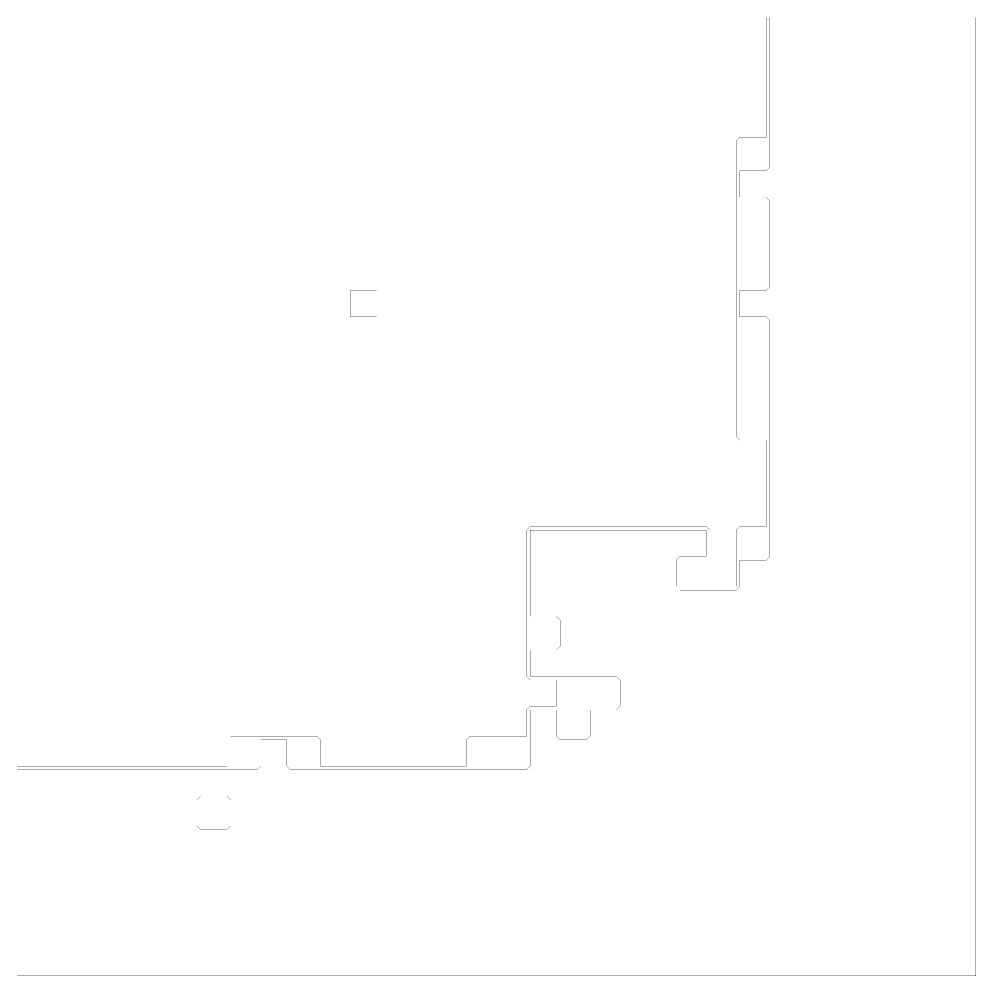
# Model space of a CAD drawing. Header units: metres. Extents: x 0 to 4990, y -4990 to 0.
# Drawn here: x 2495 to 4990, y -4990 to -2495 of the extents above; entities that cross this region are included whole.
import ezdxf

# ---------------------------------------------------------------- set-up
doc = ezdxf.new("R2010")
doc.units = ezdxf.units.M
doc.layers.add('conductor', color=1, linetype='Continuous')
doc.layers.add('substrate', color=5, linetype='Continuous')

msp = doc.modelspace()

# ---------------------------------------------------------------- linework, layer by layer
at = {"layer": 'conductor', "const_width": 0.5}
msp.add_lwpolyline([(2490.234375, -4443.359375), (2500, -4443.359375), (2509.765625, -4443.359375), (2519.53125, -4443.359375), (2529.296875, -4443.359375), (2539.0625, -4443.359375), (2548.828125, -4443.359375), (2558.59375, -4443.359375), (2568.359375, -4443.359375), (2578.125, -4443.359375), (2587.890625, -4443.359375), (2597.65625, -4443.359375), (2607.421875, -4443.359375), (2617.1875, -4443.359375), (2626.953125, -4443.359375), (2636.71875, -4443.359375), (2646.484375, -4443.359375), (2656.25, -4443.359375), (2666.015625, -4443.359375), (2675.78125, -4443.359375), (2685.546875, -4443.359375), (2695.3125, -4443.359375), (2705.078125, -4443.359375), (2714.84375, -4443.359375), (2724.609375, -4443.359375), (2734.375, -4443.359375), (2744.140625, -4443.359375), (2753.90625, -4443.359375), (2763.671875, -4443.359375), (2773.4375, -4443.359375), (2783.203125, -4443.359375), (2792.96875, -4443.359375), (2802.734375, -4443.359375), (2812.5, -4443.359375), (2822.265625, -4443.359375), (2832.03125, -4443.359375), (2841.796875, -4443.359375), (2851.5625, -4443.359375), (2861.328125, -4443.359375), (2871.09375, -4443.359375), (2880.859375, -4443.359375), (2890.625, -4443.359375), (2900.390625, -4443.359375), (2910.15625, -4443.359375), (2919.921875, -4443.359375), (2929.6875, -4443.359375), (2939.453125, -4443.359375), (2949.21875, -4443.359375), (2958.984375, -4443.359375), (2968.75, -4443.359375), (2978.515625, -4443.359375), (2988.28125, -4443.359375), (2998.046875, -4443.359375), (3007.8125, -4443.359375), (3017.578125, -4443.359375), (3027.34375, -4443.359375), (3037.109375, -4443.359375), (3037.109375, -4433.59375), (3037.109375, -4423.828125), (3037.109375, -4414.0625), (3037.109375, -4404.296875), (3037.109375, -4394.53125), (3037.109375, -4384.765625), (3037.109375, -4375), (3046.875, -4365.234375), (3056.640625, -4365.234375), (3066.40625, -4365.234375), (3076.171875, -4365.234375), (3085.9375, -4365.234375), (3095.703125, -4365.234375), (3105.46875, -4365.234375), (3115.234375, -4365.234375), (3125, -4365.234375), (3134.765625, -4365.234375), (3144.53125, -4365.234375), (3154.296875, -4365.234375), (3164.0625, -4365.234375), (3173.828125, -4365.234375), (3183.59375, -4365.234375), (3193.359375, -4365.234375), (3203.125, -4365.234375), (3212.890625, -4365.234375), (3222.65625, -4365.234375), (3232.421875, -4365.234375), (3242.1875, -4365.234375), (3251.953125, -4365.234375), (3261.71875, -4365.234375), (3271.484375, -4365.234375), (3281.25, -4375), (3281.25, -4384.765625), (3281.25, -4394.53125), (3281.25, -4404.296875), (3281.25, -4414.0625), (3281.25, -4423.828125), (3281.25, -4433.59375), (3281.25, -4443.359375), (3291.015625, -4443.359375), (3300.78125, -4443.359375), (3310.546875, -4443.359375), (3320.3125, -4443.359375), (3330.078125, -4443.359375), (3339.84375, -4443.359375), (3349.609375, -4443.359375), (3359.375, -4443.359375), (3369.140625, -4443.359375), (3378.90625, -4443.359375), (3388.671875, -4443.359375), (3398.4375, -4443.359375), (3408.203125, -4443.359375), (3417.96875, -4443.359375), (3427.734375, -4443.359375), (3437.5, -4443.359375), (3447.265625, -4443.359375), (3457.03125, -4443.359375), (3466.796875, -4443.359375), (3476.5625, -4443.359375), (3486.328125, -4443.359375), (3496.09375, -4443.359375), (3505.859375, -4443.359375), (3515.625, -4443.359375), (3525.390625, -4443.359375), (3535.15625, -4443.359375), (3544.921875, -4443.359375), (3554.6875, -4443.359375), (3564.453125, -4443.359375), (3574.21875, -4443.359375), (3583.984375, -4443.359375), (3593.75, -4443.359375), (3603.515625, -4443.359375), (3613.28125, -4443.359375), (3623.046875, -4443.359375), (3632.8125, -4443.359375), (3642.578125, -4443.359375), (3652.34375, -4443.359375), (3662.109375, -4443.359375), (3662.109375, -4433.59375), (3662.109375, -4423.828125), (3662.109375, -4414.0625), (3662.109375, -4404.296875), (3662.109375, -4394.53125), (3662.109375, -4384.765625), (3662.109375, -4375), (3671.875, -4365.234375), (3681.640625, -4365.234375), (3691.40625, -4365.234375), (3701.171875, -4365.234375), (3710.9375, -4365.234375), (3720.703125, -4365.234375), (3730.46875, -4365.234375), (3740.234375, -4365.234375), (3750, -4365.234375), (3759.765625, -4365.234375), (3769.53125, -4365.234375), (3779.296875, -4365.234375), (3789.0625, -4365.234375), (3798.828125, -4365.234375), (3808.59375, -4365.234375), (3818.359375, -4365.234375), (3818.359375, -4355.46875), (3818.359375, -4345.703125), (3818.359375, -4335.9375), (3818.359375, -4326.171875), (3818.359375, -4316.40625), (3818.359375, -4306.640625), (3818.359375, -4296.875), (3828.125, -4287.109375), (3837.890625, -4287.109375), (3847.65625, -4287.109375), (3857.421875, -4287.109375), (3867.1875, -4287.109375), (3876.953125, -4287.109375), (3886.71875, -4287.109375), (3896.484375, -4287.109375), (3896.484375, -4277.34375), (3896.484375, -4267.578125), (3896.484375, -4257.8125), (3896.484375, -4248.046875), (3896.484375, -4238.28125), (3896.484375, -4228.515625), (3896.484375, -4218.75), (3886.71875, -4218.75), (3876.953125, -4218.75), (3867.1875, -4218.75), (3857.421875, -4218.75), (3847.65625, -4218.75), (3837.890625, -4218.75), (3828.125, -4218.75), (3818.359375, -4208.984375), (3818.359375, -4199.21875), (3818.359375, -4189.453125), (3818.359375, -4179.6875), (3818.359375, -4169.921875), (3818.359375, -4160.15625), (3818.359375, -4150.390625), (3818.359375, -4140.625), (3818.359375, -4130.859375), (3818.359375, -4121.09375), (3818.359375, -4111.328125), (3818.359375, -4101.5625), (3818.359375, -4091.796875), (3818.359375, -4082.03125), (3818.359375, -4072.265625), (3818.359375, -4062.5), (3818.359375, -4052.734375), (3818.359375, -4042.96875), (3818.359375, -4033.203125), (3818.359375, -4023.4375), (3818.359375, -4013.671875), (3818.359375, -4003.90625), (3818.359375, -3994.140625), (3818.359375, -3984.375), (3818.359375, -3974.609375), (3818.359375, -3964.84375), (3818.359375, -3955.078125), (3818.359375, -3945.3125), (3818.359375, -3935.546875), (3818.359375, -3925.78125), (3818.359375, -3916.015625), (3818.359375, -3906.25), (3818.359375, -3896.484375), (3818.359375, -3886.71875), (3818.359375, -3876.953125), (3818.359375, -3867.1875), (3818.359375, -3857.421875), (3818.359375, -3847.65625), (3818.359375, -3837.890625), (3818.359375, -3828.125), (3828.125, -3818.359375), (3837.890625, -3818.359375), (3847.65625, -3818.359375), (3857.421875, -3818.359375), (3867.1875, -3818.359375), (3876.953125, -3818.359375), (3886.71875, -3818.359375), (3896.484375, -3818.359375), (3906.25, -3818.359375), (3916.015625, -3818.359375), (3925.78125, -3818.359375), (3935.546875, -3818.359375), (3945.3125, -3818.359375), (3955.078125, -3818.359375), (3964.84375, -3818.359375), (3974.609375, -3818.359375), (3984.375, -3818.359375), (3994.140625, -3818.359375), (4003.90625, -3818.359375), (4013.671875, -3818.359375), (4023.4375, -3818.359375), (4033.203125, -3818.359375), (4042.96875, -3818.359375), (4052.734375, -3818.359375), (4062.5, -3818.359375), (4072.265625, -3818.359375), (4082.03125, -3818.359375), (4091.796875, -3818.359375), (4101.5625, -3818.359375), (4111.328125, -3818.359375), (4121.09375, -3818.359375), (4130.859375, -3818.359375), (4140.625, -3818.359375), (4150.390625, -3818.359375), (4160.15625, -3818.359375), (4169.921875, -3818.359375), (4179.6875, -3818.359375), (4189.453125, -3818.359375), (4199.21875, -3818.359375), (4208.984375, -3818.359375), (4218.75, -3818.359375), (4228.515625, -3818.359375), (4238.28125, -3818.359375), (4248.046875, -3818.359375), (4257.8125, -3818.359375), (4267.578125, -3818.359375), (4277.34375, -3818.359375), (4287.109375, -3818.359375), (4296.875, -3828.125), (4296.875, -3837.890625), (4296.875, -3847.65625), (4296.875, -3857.421875), (4296.875, -3867.1875), (4296.875, -3876.953125), (4296.875, -3886.71875), (4296.875, -3896.484375), (4296.875, -3906.25), (4296.875, -3916.015625), (4296.875, -3925.78125), (4296.875, -3935.546875), (4296.875, -3945.3125), (4296.875, -3955.078125), (4296.875, -3964.84375), (4296.875, -3974.609375), (4306.640625, -3974.609375), (4316.40625, -3974.609375), (4326.171875, -3974.609375), (4335.9375, -3974.609375), (4345.703125, -3974.609375), (4355.46875, -3974.609375), (4365.234375, -3974.609375), (4365.234375, -3964.84375), (4365.234375, -3955.078125), (4365.234375, -3945.3125), (4365.234375, -3935.546875), (4365.234375, -3925.78125), (4365.234375, -3916.015625), (4365.234375, -3906.25), (4365.234375, -3896.484375), (4365.234375, -3886.71875), (4365.234375, -3876.953125), (4365.234375, -3867.1875), (4365.234375, -3857.421875), (4365.234375, -3847.65625), (4365.234375, -3837.890625), (4365.234375, -3828.125), (4375, -3818.359375), (4384.765625, -3818.359375), (4394.53125, -3818.359375), (4404.296875, -3818.359375), (4414.0625, -3818.359375), (4423.828125, -3818.359375), (4433.59375, -3818.359375), (4443.359375, -3818.359375), (4443.359375, -3808.59375), (4443.359375, -3798.828125), (4443.359375, -3789.0625), (4443.359375, -3779.296875), (4443.359375, -3769.53125), (4443.359375, -3759.765625), (4443.359375, -3750), (4443.359375, -3740.234375), (4443.359375, -3730.46875), (4443.359375, -3720.703125), (4443.359375, -3710.9375), (4443.359375, -3701.171875), (4443.359375, -3691.40625), (4443.359375, -3681.640625), (4443.359375, -3671.875), (4443.359375, -3662.109375), (4443.359375, -3652.34375), (4443.359375, -3642.578125), (4443.359375, -3632.8125), (4443.359375, -3623.046875), (4443.359375, -3613.28125), (4443.359375, -3603.515625), (4443.359375, -3593.75), (4433.59375, -3593.75), (4423.828125, -3593.75), (4414.0625, -3593.75), (4404.296875, -3593.75), (4394.53125, -3593.75), (4384.765625, -3593.75), (4375, -3593.75), (4365.234375, -3583.984375), (4365.234375, -3574.21875), (4365.234375, -3564.453125), (4365.234375, -3554.6875), (4365.234375, -3544.921875), (4365.234375, -3535.15625), (4365.234375, -3525.390625), (4365.234375, -3515.625), (4365.234375, -3505.859375), (4365.234375, -3496.09375), (4365.234375, -3486.328125), (4365.234375, -3476.5625), (4365.234375, -3466.796875), (4365.234375, -3457.03125), (4365.234375, -3447.265625), (4365.234375, -3437.5), (4365.234375, -3427.734375), (4365.234375, -3417.96875), (4365.234375, -3408.203125), (4365.234375, -3398.4375), (4365.234375, -3388.671875), (4365.234375, -3378.90625), (4365.234375, -3369.140625), (4365.234375, -3359.375), (4365.234375, -3349.609375), (4365.234375, -3339.84375), (4365.234375, -3330.078125), (4365.234375, -3320.3125), (4365.234375, -3310.546875), (4365.234375, -3300.78125), (4365.234375, -3291.015625), (4365.234375, -3281.25), (4365.234375, -3271.484375), (4365.234375, -3261.71875), (4365.234375, -3251.953125), (4365.234375, -3242.1875), (4365.234375, -3232.421875), (4365.234375, -3222.65625), (4365.234375, -3212.890625), (4365.234375, -3203.125), (4365.234375, -3193.359375), (4365.234375, -3183.59375), (4365.234375, -3173.828125), (4365.234375, -3164.0625), (4365.234375, -3154.296875), (4365.234375, -3144.53125), (4365.234375, -3134.765625), (4365.234375, -3125), (4365.234375, -3115.234375), (4365.234375, -3105.46875), (4365.234375, -3095.703125), (4365.234375, -3085.9375), (4365.234375, -3076.171875), (4365.234375, -3066.40625), (4365.234375, -3056.640625), (4365.234375, -3046.875), (4365.234375, -3037.109375), (4365.234375, -3027.34375), (4365.234375, -3017.578125), (4365.234375, -3007.8125), (4365.234375, -2998.046875), (4365.234375, -2988.28125), (4365.234375, -2978.515625), (4365.234375, -2968.75), (4365.234375, -2958.984375), (4365.234375, -2949.21875), (4365.234375, -2939.453125), (4365.234375, -2929.6875), (4365.234375, -2919.921875), (4365.234375, -2910.15625), (4365.234375, -2900.390625), (4365.234375, -2890.625), (4365.234375, -2880.859375), (4365.234375, -2871.09375), (4365.234375, -2861.328125), (4365.234375, -2851.5625), (4365.234375, -2841.796875), (4365.234375, -2832.03125), (4365.234375, -2822.265625), (4365.234375, -2812.5), (4375, -2802.734375), (4384.765625, -2802.734375), (4394.53125, -2802.734375), (4404.296875, -2802.734375), (4414.0625, -2802.734375), (4423.828125, -2802.734375), (4433.59375, -2802.734375), (4443.359375, -2802.734375), (4443.359375, -2792.96875), (4443.359375, -2783.203125), (4443.359375, -2773.4375), (4443.359375, -2763.671875), (4443.359375, -2753.90625), (4443.359375, -2744.140625), (4443.359375, -2734.375), (4443.359375, -2724.609375), (4443.359375, -2714.84375), (4443.359375, -2705.078125), (4443.359375, -2695.3125), (4443.359375, -2685.546875), (4443.359375, -2675.78125), (4443.359375, -2666.015625), (4443.359375, -2656.25), (4443.359375, -2646.484375), (4443.359375, -2636.71875), (4443.359375, -2626.953125), (4443.359375, -2617.1875), (4443.359375, -2607.421875), (4443.359375, -2597.65625), (4443.359375, -2587.890625), (4443.359375, -2578.125), (4443.359375, -2568.359375), (4443.359375, -2558.59375), (4443.359375, -2548.828125), (4443.359375, -2539.0625), (4443.359375, -2529.296875), (4443.359375, -2519.53125), (4443.359375, -2509.765625), (4443.359375, -2500), (4443.359375, -2490.234375)], dxfattribs=at)
at = {"layer": 'substrate', "const_width": 0.5}
for points in [[(2490.234375, -4990.234375), (2500, -4990.234375), (2509.765625, -4990.234375), (2519.53125, -4990.234375), (2529.296875, -4990.234375), (2539.0625, -4990.234375), (2548.828125, -4990.234375), (2558.59375, -4990.234375), (2568.359375, -4990.234375), (2578.125, -4990.234375), (2587.890625, -4990.234375), (2597.65625, -4990.234375), (2607.421875, -4990.234375), (2617.1875, -4990.234375), (2626.953125, -4990.234375), (2636.71875, -4990.234375), (2646.484375, -4990.234375), (2656.25, -4990.234375), (2666.015625, -4990.234375), (2675.78125, -4990.234375), (2685.546875, -4990.234375), (2695.3125, -4990.234375), (2705.078125, -4990.234375), (2714.84375, -4990.234375), (2724.609375, -4990.234375), (2734.375, -4990.234375), (2744.140625, -4990.234375), (2753.90625, -4990.234375), (2763.671875, -4990.234375), (2773.4375, -4990.234375), (2783.203125, -4990.234375), (2792.96875, -4990.234375), (2802.734375, -4990.234375), (2812.5, -4990.234375), (2822.265625, -4990.234375), (2832.03125, -4990.234375), (2841.796875, -4990.234375), (2851.5625, -4990.234375), (2861.328125, -4990.234375), (2871.09375, -4990.234375), (2880.859375, -4990.234375), (2890.625, -4990.234375), (2900.390625, -4990.234375), (2910.15625, -4990.234375), (2919.921875, -4990.234375), (2929.6875, -4990.234375), (2939.453125, -4990.234375), (2949.21875, -4990.234375), (2958.984375, -4990.234375), (2968.75, -4990.234375), (2978.515625, -4990.234375), (2988.28125, -4990.234375), (2998.046875, -4990.234375), (3007.8125, -4990.234375), (3017.578125, -4990.234375), (3027.34375, -4990.234375), (3037.109375, -4990.234375), (3046.875, -4990.234375), (3056.640625, -4990.234375), (3066.40625, -4990.234375), (3076.171875, -4990.234375), (3085.9375, -4990.234375), (3095.703125, -4990.234375), (3105.46875, -4990.234375), (3115.234375, -4990.234375), (3125, -4990.234375), (3134.765625, -4990.234375), (3144.53125, -4990.234375), (3154.296875, -4990.234375), (3164.0625, -4990.234375), (3173.828125, -4990.234375), (3183.59375, -4990.234375), (3193.359375, -4990.234375), (3203.125, -4990.234375), (3212.890625, -4990.234375), (3222.65625, -4990.234375), (3232.421875, -4990.234375), (3242.1875, -4990.234375), (3251.953125, -4990.234375), (3261.71875, -4990.234375), (3271.484375, -4990.234375), (3281.25, -4990.234375), (3291.015625, -4990.234375), (3300.78125, -4990.234375), (3310.546875, -4990.234375), (3320.3125, -4990.234375), (3330.078125, -4990.234375), (3339.84375, -4990.234375), (3349.609375, -4990.234375), (3359.375, -4990.234375), (3369.140625, -4990.234375), (3378.90625, -4990.234375), (3388.671875, -4990.234375), (3398.4375, -4990.234375), (3408.203125, -4990.234375), (3417.96875, -4990.234375), (3427.734375, -4990.234375), (3437.5, -4990.234375), (3447.265625, -4990.234375), (3457.03125, -4990.234375), (3466.796875, -4990.234375), (3476.5625, -4990.234375), (3486.328125, -4990.234375), (3496.09375, -4990.234375), (3505.859375, -4990.234375), (3515.625, -4990.234375), (3525.390625, -4990.234375), (3535.15625, -4990.234375), (3544.921875, -4990.234375), (3554.6875, -4990.234375), (3564.453125, -4990.234375), (3574.21875, -4990.234375), (3583.984375, -4990.234375), (3593.75, -4990.234375), (3603.515625, -4990.234375), (3613.28125, -4990.234375), (3623.046875, -4990.234375), (3632.8125, -4990.234375), (3642.578125, -4990.234375), (3652.34375, -4990.234375), (3662.109375, -4990.234375), (3671.875, -4990.234375), (3681.640625, -4990.234375), (3691.40625, -4990.234375), (3701.171875, -4990.234375), (3710.9375, -4990.234375), (3720.703125, -4990.234375), (3730.46875, -4990.234375), (3740.234375, -4990.234375), (3750, -4990.234375), (3759.765625, -4990.234375), (3769.53125, -4990.234375), (3779.296875, -4990.234375), (3789.0625, -4990.234375), (3798.828125, -4990.234375), (3808.59375, -4990.234375), (3818.359375, -4990.234375), (3828.125, -4990.234375), (3837.890625, -4990.234375), (3847.65625, -4990.234375), (3857.421875, -4990.234375), (3867.1875, -4990.234375), (3876.953125, -4990.234375), (3886.71875, -4990.234375), (3896.484375, -4990.234375), (3906.25, -4990.234375), (3916.015625, -4990.234375), (3925.78125, -4990.234375), (3935.546875, -4990.234375), (3945.3125, -4990.234375), (3955.078125, -4990.234375), (3964.84375, -4990.234375), (3974.609375, -4990.234375), (3984.375, -4990.234375), (3994.140625, -4990.234375), (4003.90625, -4990.234375), (4013.671875, -4990.234375), (4023.4375, -4990.234375), (4033.203125, -4990.234375), (4042.96875, -4990.234375), (4052.734375, -4990.234375), (4062.5, -4990.234375), (4072.265625, -4990.234375), (4082.03125, -4990.234375), (4091.796875, -4990.234375), (4101.5625, -4990.234375), (4111.328125, -4990.234375), (4121.09375, -4990.234375), (4130.859375, -4990.234375), (4140.625, -4990.234375), (4150.390625, -4990.234375), (4160.15625, -4990.234375), (4169.921875, -4990.234375), (4179.6875, -4990.234375), (4189.453125, -4990.234375), (4199.21875, -4990.234375), (4208.984375, -4990.234375), (4218.75, -4990.234375), (4228.515625, -4990.234375), (4238.28125, -4990.234375), (4248.046875, -4990.234375), (4257.8125, -4990.234375), (4267.578125, -4990.234375), (4277.34375, -4990.234375), (4287.109375, -4990.234375), (4296.875, -4990.234375), (4306.640625, -4990.234375), (4316.40625, -4990.234375), (4326.171875, -4990.234375), (4335.9375, -4990.234375), (4345.703125, -4990.234375), (4355.46875, -4990.234375), (4365.234375, -4990.234375), (4375, -4990.234375), (4384.765625, -4990.234375), (4394.53125, -4990.234375), (4404.296875, -4990.234375), (4414.0625, -4990.234375), (4423.828125, -4990.234375), (4433.59375, -4990.234375), (4443.359375, -4990.234375), (4453.125, -4990.234375), (4462.890625, -4990.234375), (4472.65625, -4990.234375), (4482.421875, -4990.234375), (4492.1875, -4990.234375), (4501.953125, -4990.234375), (4511.71875, -4990.234375), (4521.484375, -4990.234375), (4531.25, -4990.234375), (4541.015625, -4990.234375), (4550.78125, -4990.234375), (4560.546875, -4990.234375), (4570.3125, -4990.234375), (4580.078125, -4990.234375), (4589.84375, -4990.234375), (4599.609375, -4990.234375), (4609.375, -4990.234375), (4619.140625, -4990.234375), (4628.90625, -4990.234375), (4638.671875, -4990.234375), (4648.4375, -4990.234375), (4658.203125, -4990.234375), (4667.96875, -4990.234375), (4677.734375, -4990.234375), (4687.5, -4990.234375), (4697.265625, -4990.234375), (4707.03125, -4990.234375), (4716.796875, -4990.234375), (4726.5625, -4990.234375), (4736.328125, -4990.234375), (4746.09375, -4990.234375), (4755.859375, -4990.234375), (4765.625, -4990.234375), (4775.390625, -4990.234375), (4785.15625, -4990.234375), (4794.921875, -4990.234375), (4804.6875, -4990.234375), (4814.453125, -4990.234375), (4824.21875, -4990.234375), (4833.984375, -4990.234375), (4843.75, -4990.234375), (4853.515625, -4990.234375), (4863.28125, -4990.234375), (4873.046875, -4990.234375), (4882.8125, -4990.234375), (4892.578125, -4990.234375), (4902.34375, -4990.234375), (4912.109375, -4990.234375), (4921.875, -4990.234375), (4931.640625, -4990.234375), (4941.40625, -4990.234375), (4951.171875, -4990.234375), (4960.9375, -4990.234375), (4970.703125, -4990.234375), (4980.46875, -4990.234375), (4990.234375, -4990.234375), (4990.234375, -4980.46875), (4990.234375, -4970.703125), (4990.234375, -4960.9375), (4990.234375, -4951.171875), (4990.234375, -4941.40625), (4990.234375, -4931.640625), (4990.234375, -4921.875), (4990.234375, -4912.109375), (4990.234375, -4902.34375), (4990.234375, -4892.578125), (4990.234375, -4882.8125), (4990.234375, -4873.046875), (4990.234375, -4863.28125), (4990.234375, -4853.515625), (4990.234375, -4843.75), (4990.234375, -4833.984375), (4990.234375, -4824.21875), (4990.234375, -4814.453125), (4990.234375, -4804.6875), (4990.234375, -4794.921875), (4990.234375, -4785.15625), (4990.234375, -4775.390625), (4990.234375, -4765.625), (4990.234375, -4755.859375), (4990.234375, -4746.09375), (4990.234375, -4736.328125), (4990.234375, -4726.5625), (4990.234375, -4716.796875), (4990.234375, -4707.03125), (4990.234375, -4697.265625), (4990.234375, -4687.5), (4990.234375, -4677.734375), (4990.234375, -4667.96875), (4990.234375, -4658.203125), (4990.234375, -4648.4375), (4990.234375, -4638.671875), (4990.234375, -4628.90625), (4990.234375, -4619.140625), (4990.234375, -4609.375), (4990.234375, -4599.609375), (4990.234375, -4589.84375), (4990.234375, -4580.078125), (4990.234375, -4570.3125), (4990.234375, -4560.546875), (4990.234375, -4550.78125), (4990.234375, -4541.015625), (4990.234375, -4531.25), (4990.234375, -4521.484375), (4990.234375, -4511.71875), (4990.234375, -4501.953125), (4990.234375, -4492.1875), (4990.234375, -4482.421875), (4990.234375, -4472.65625), (4990.234375, -4462.890625), (4990.234375, -4453.125), (4990.234375, -4443.359375), (4990.234375, -4433.59375), (4990.234375, -4423.828125), (4990.234375, -4414.0625), (4990.234375, -4404.296875), (4990.234375, -4394.53125), (4990.234375, -4384.765625), (4990.234375, -4375), (4990.234375, -4365.234375), (4990.234375, -4355.46875), (4990.234375, -4345.703125), (4990.234375, -4335.9375), (4990.234375, -4326.171875), (4990.234375, -4316.40625), (4990.234375, -4306.640625), (4990.234375, -4296.875), (4990.234375, -4287.109375), (4990.234375, -4277.34375), (4990.234375, -4267.578125), (4990.234375, -4257.8125), (4990.234375, -4248.046875), (4990.234375, -4238.28125), (4990.234375, -4228.515625), (4990.234375, -4218.75), (4990.234375, -4208.984375), (4990.234375, -4199.21875), (4990.234375, -4189.453125), (4990.234375, -4179.6875), (4990.234375, -4169.921875), (4990.234375, -4160.15625), (4990.234375, -4150.390625), (4990.234375, -4140.625), (4990.234375, -4130.859375), (4990.234375, -4121.09375), (4990.234375, -4111.328125), (4990.234375, -4101.5625), (4990.234375, -4091.796875), (4990.234375, -4082.03125), (4990.234375, -4072.265625), (4990.234375, -4062.5), (4990.234375, -4052.734375), (4990.234375, -4042.96875), (4990.234375, -4033.203125), (4990.234375, -4023.4375), (4990.234375, -4013.671875), (4990.234375, -4003.90625), (4990.234375, -3994.140625), (4990.234375, -3984.375), (4990.234375, -3974.609375), (4990.234375, -3964.84375), (4990.234375, -3955.078125), (4990.234375, -3945.3125), (4990.234375, -3935.546875), (4990.234375, -3925.78125), (4990.234375, -3916.015625), (4990.234375, -3906.25), (4990.234375, -3896.484375), (4990.234375, -3886.71875), (4990.234375, -3876.953125), (4990.234375, -3867.1875), (4990.234375, -3857.421875), (4990.234375, -3847.65625), (4990.234375, -3837.890625), (4990.234375, -3828.125), (4990.234375, -3818.359375), (4990.234375, -3808.59375), (4990.234375, -3798.828125), (4990.234375, -3789.0625), (4990.234375, -3779.296875), (4990.234375, -3769.53125), (4990.234375, -3759.765625), (4990.234375, -3750), (4990.234375, -3740.234375), (4990.234375, -3730.46875), (4990.234375, -3720.703125), (4990.234375, -3710.9375), (4990.234375, -3701.171875), (4990.234375, -3691.40625), (4990.234375, -3681.640625), (4990.234375, -3671.875), (4990.234375, -3662.109375), (4990.234375, -3652.34375), (4990.234375, -3642.578125), (4990.234375, -3632.8125), (4990.234375, -3623.046875), (4990.234375, -3613.28125), (4990.234375, -3603.515625), (4990.234375, -3593.75), (4990.234375, -3583.984375), (4990.234375, -3574.21875), (4990.234375, -3564.453125), (4990.234375, -3554.6875), (4990.234375, -3544.921875), (4990.234375, -3535.15625), (4990.234375, -3525.390625), (4990.234375, -3515.625), (4990.234375, -3505.859375), (4990.234375, -3496.09375), (4990.234375, -3486.328125), (4990.234375, -3476.5625), (4990.234375, -3466.796875), (4990.234375, -3457.03125), (4990.234375, -3447.265625), (4990.234375, -3437.5), (4990.234375, -3427.734375), (4990.234375, -3417.96875), (4990.234375, -3408.203125), (4990.234375, -3398.4375), (4990.234375, -3388.671875), (4990.234375, -3378.90625), (4990.234375, -3369.140625), (4990.234375, -3359.375), (4990.234375, -3349.609375), (4990.234375, -3339.84375), (4990.234375, -3330.078125), (4990.234375, -3320.3125), (4990.234375, -3310.546875), (4990.234375, -3300.78125), (4990.234375, -3291.015625), (4990.234375, -3281.25), (4990.234375, -3271.484375), (4990.234375, -3261.71875), (4990.234375, -3251.953125), (4990.234375, -3242.1875), (4990.234375, -3232.421875), (4990.234375, -3222.65625), (4990.234375, -3212.890625), (4990.234375, -3203.125), (4990.234375, -3193.359375), (4990.234375, -3183.59375), (4990.234375, -3173.828125), (4990.234375, -3164.0625), (4990.234375, -3154.296875), (4990.234375, -3144.53125), (4990.234375, -3134.765625), (4990.234375, -3125), (4990.234375, -3115.234375), (4990.234375, -3105.46875), (4990.234375, -3095.703125), (4990.234375, -3085.9375), (4990.234375, -3076.171875), (4990.234375, -3066.40625), (4990.234375, -3056.640625), (4990.234375, -3046.875), (4990.234375, -3037.109375), (4990.234375, -3027.34375), (4990.234375, -3017.578125), (4990.234375, -3007.8125), (4990.234375, -2998.046875), (4990.234375, -2988.28125), (4990.234375, -2978.515625), (4990.234375, -2968.75), (4990.234375, -2958.984375), (4990.234375, -2949.21875), (4990.234375, -2939.453125), (4990.234375, -2929.6875), (4990.234375, -2919.921875), (4990.234375, -2910.15625), (4990.234375, -2900.390625), (4990.234375, -2890.625), (4990.234375, -2880.859375), (4990.234375, -2871.09375), (4990.234375, -2861.328125), (4990.234375, -2851.5625), (4990.234375, -2841.796875), (4990.234375, -2832.03125), (4990.234375, -2822.265625), (4990.234375, -2812.5), (4990.234375, -2802.734375), (4990.234375, -2792.96875), (4990.234375, -2783.203125), (4990.234375, -2773.4375), (4990.234375, -2763.671875), (4990.234375, -2753.90625), (4990.234375, -2744.140625), (4990.234375, -2734.375), (4990.234375, -2724.609375), (4990.234375, -2714.84375), (4990.234375, -2705.078125), (4990.234375, -2695.3125), (4990.234375, -2685.546875), (4990.234375, -2675.78125), (4990.234375, -2666.015625), (4990.234375, -2656.25), (4990.234375, -2646.484375), (4990.234375, -2636.71875), (4990.234375, -2626.953125), (4990.234375, -2617.1875), (4990.234375, -2607.421875), (4990.234375, -2597.65625), (4990.234375, -2587.890625), (4990.234375, -2578.125), (4990.234375, -2568.359375), (4990.234375, -2558.59375), (4990.234375, -2548.828125), (4990.234375, -2539.0625), (4990.234375, -2529.296875), (4990.234375, -2519.53125), (4990.234375, -2509.765625), (4990.234375, -2500), (4990.234375, -2490.234375)], [(4453.125, -2490.234375), (4453.125, -2500), (4453.125, -2509.765625), (4453.125, -2519.53125), (4453.125, -2529.296875), (4453.125, -2539.0625), (4453.125, -2548.828125), (4453.125, -2558.59375), (4453.125, -2568.359375), (4453.125, -2578.125), (4453.125, -2587.890625), (4453.125, -2597.65625), (4453.125, -2607.421875), (4453.125, -2617.1875), (4453.125, -2626.953125), (4453.125, -2636.71875), (4453.125, -2646.484375), (4453.125, -2656.25), (4453.125, -2666.015625), (4453.125, -2675.78125), (4453.125, -2685.546875), (4453.125, -2695.3125), (4453.125, -2705.078125), (4453.125, -2714.84375), (4453.125, -2724.609375), (4453.125, -2734.375), (4453.125, -2744.140625), (4453.125, -2753.90625), (4453.125, -2763.671875), (4453.125, -2773.4375), (4453.125, -2783.203125), (4453.125, -2792.96875), (4453.125, -2802.734375), (4453.125, -2812.5), (4453.125, -2822.265625), (4453.125, -2832.03125), (4453.125, -2841.796875), (4453.125, -2851.5625), (4453.125, -2861.328125), (4453.125, -2871.09375), (4453.125, -2880.859375), (4443.359375, -2890.625), (4433.59375, -2890.625), (4423.828125, -2890.625), (4414.0625, -2890.625), (4404.296875, -2890.625), (4394.53125, -2890.625), (4384.765625, -2890.625), (4375, -2890.625), (4375, -2900.390625), (4375, -2910.15625), (4375, -2919.921875), (4375, -2929.6875), (4375, -2939.453125), (4375, -2949.21875), (4375, -2958.984375), (4384.765625, -2958.984375), (4394.53125, -2958.984375), (4404.296875, -2958.984375), (4414.0625, -2958.984375), (4423.828125, -2958.984375), (4433.59375, -2958.984375), (4443.359375, -2958.984375), (4453.125, -2968.75), (4453.125, -2978.515625), (4453.125, -2988.28125), (4453.125, -2998.046875), (4453.125, -3007.8125), (4453.125, -3017.578125), (4453.125, -3027.34375), (4453.125, -3037.109375), (4453.125, -3046.875), (4453.125, -3056.640625), (4453.125, -3066.40625), (4453.125, -3076.171875), (4453.125, -3085.9375), (4453.125, -3095.703125), (4453.125, -3105.46875), (4453.125, -3115.234375), (4453.125, -3125), (4453.125, -3134.765625), (4453.125, -3144.53125), (4453.125, -3154.296875), (4453.125, -3164.0625), (4453.125, -3173.828125), (4453.125, -3183.59375), (4453.125, -3193.359375), (4443.359375, -3203.125), (4433.59375, -3203.125), (4423.828125, -3203.125), (4414.0625, -3203.125), (4404.296875, -3203.125), (4394.53125, -3203.125), (4384.765625, -3203.125), (4375, -3203.125), (4375, -3212.890625), (4375, -3222.65625), (4375, -3232.421875), (4375, -3242.1875), (4375, -3251.953125), (4375, -3261.71875), (4375, -3271.484375), (4384.765625, -3271.484375), (4394.53125, -3271.484375), (4404.296875, -3271.484375), (4414.0625, -3271.484375), (4423.828125, -3271.484375), (4433.59375, -3271.484375), (4443.359375, -3271.484375), (4453.125, -3281.25), (4453.125, -3291.015625), (4453.125, -3300.78125), (4453.125, -3310.546875), (4453.125, -3320.3125), (4453.125, -3330.078125), (4453.125, -3339.84375), (4453.125, -3349.609375), (4453.125, -3359.375), (4453.125, -3369.140625), (4453.125, -3378.90625), (4453.125, -3388.671875), (4453.125, -3398.4375), (4453.125, -3408.203125), (4453.125, -3417.96875), (4453.125, -3427.734375), (4453.125, -3437.5), (4453.125, -3447.265625), (4453.125, -3457.03125), (4453.125, -3466.796875), (4453.125, -3476.5625), (4453.125, -3486.328125), (4453.125, -3496.09375), (4453.125, -3505.859375), (4453.125, -3515.625), (4453.125, -3525.390625), (4453.125, -3535.15625), (4453.125, -3544.921875), (4453.125, -3554.6875), (4453.125, -3564.453125), (4453.125, -3574.21875), (4453.125, -3583.984375), (4453.125, -3593.75), (4453.125, -3603.515625), (4453.125, -3613.28125), (4453.125, -3623.046875), (4453.125, -3632.8125), (4453.125, -3642.578125), (4453.125, -3652.34375), (4453.125, -3662.109375), (4453.125, -3671.875), (4453.125, -3681.640625), (4453.125, -3691.40625), (4453.125, -3701.171875), (4453.125, -3710.9375), (4453.125, -3720.703125), (4453.125, -3730.46875), (4453.125, -3740.234375), (4453.125, -3750), (4453.125, -3759.765625), (4453.125, -3769.53125), (4453.125, -3779.296875), (4453.125, -3789.0625), (4453.125, -3798.828125), (4453.125, -3808.59375), (4453.125, -3818.359375), (4453.125, -3828.125), (4453.125, -3837.890625), (4453.125, -3847.65625), (4453.125, -3857.421875), (4453.125, -3867.1875), (4453.125, -3876.953125), (4453.125, -3886.71875), (4453.125, -3896.484375), (4443.359375, -3906.25), (4433.59375, -3906.25), (4423.828125, -3906.25), (4414.0625, -3906.25), (4404.296875, -3906.25), (4394.53125, -3906.25), (4384.765625, -3906.25), (4375, -3906.25), (4375, -3916.015625), (4375, -3925.78125), (4375, -3935.546875), (4375, -3945.3125), (4375, -3955.078125), (4375, -3964.84375), (4375, -3974.609375), (4365.234375, -3984.375), (4355.46875, -3984.375), (4345.703125, -3984.375), (4335.9375, -3984.375), (4326.171875, -3984.375), (4316.40625, -3984.375), (4306.640625, -3984.375), (4296.875, -3984.375), (4287.109375, -3984.375), (4277.34375, -3984.375), (4267.578125, -3984.375), (4257.8125, -3984.375), (4248.046875, -3984.375), (4238.28125, -3984.375), (4228.515625, -3984.375), (4218.75, -3984.375), (4208.984375, -3974.609375), (4208.984375, -3964.84375), (4208.984375, -3955.078125), (4208.984375, -3945.3125), (4208.984375, -3935.546875), (4208.984375, -3925.78125), (4208.984375, -3916.015625), (4208.984375, -3906.25), (4218.75, -3896.484375), (4228.515625, -3896.484375), (4238.28125, -3896.484375), (4248.046875, -3896.484375), (4257.8125, -3896.484375), (4267.578125, -3896.484375), (4277.34375, -3896.484375), (4287.109375, -3896.484375), (4287.109375, -3886.71875), (4287.109375, -3876.953125), (4287.109375, -3867.1875), (4287.109375, -3857.421875), (4287.109375, -3847.65625), (4287.109375, -3837.890625), (4287.109375, -3828.125), (4277.34375, -3828.125), (4267.578125, -3828.125), (4257.8125, -3828.125), (4248.046875, -3828.125), (4238.28125, -3828.125), (4228.515625, -3828.125), (4218.75, -3828.125), (4208.984375, -3828.125), (4199.21875, -3828.125), (4189.453125, -3828.125), (4179.6875, -3828.125), (4169.921875, -3828.125), (4160.15625, -3828.125), (4150.390625, -3828.125), (4140.625, -3828.125), (4130.859375, -3828.125), (4121.09375, -3828.125), (4111.328125, -3828.125), (4101.5625, -3828.125), (4091.796875, -3828.125), (4082.03125, -3828.125), (4072.265625, -3828.125), (4062.5, -3828.125), (4052.734375, -3828.125), (4042.96875, -3828.125), (4033.203125, -3828.125), (4023.4375, -3828.125), (4013.671875, -3828.125), (4003.90625, -3828.125), (3994.140625, -3828.125), (3984.375, -3828.125), (3974.609375, -3828.125), (3964.84375, -3828.125), (3955.078125, -3828.125), (3945.3125, -3828.125), (3935.546875, -3828.125), (3925.78125, -3828.125), (3916.015625, -3828.125), (3906.25, -3828.125), (3896.484375, -3828.125), (3886.71875, -3828.125), (3876.953125, -3828.125), (3867.1875, -3828.125), (3857.421875, -3828.125), (3847.65625, -3828.125), (3837.890625, -3828.125), (3828.125, -3828.125), (3828.125, -3837.890625), (3828.125, -3847.65625), (3828.125, -3857.421875), (3828.125, -3867.1875), (3828.125, -3876.953125), (3828.125, -3886.71875), (3828.125, -3896.484375), (3828.125, -3906.25), (3828.125, -3916.015625), (3828.125, -3925.78125), (3828.125, -3935.546875), (3828.125, -3945.3125), (3828.125, -3955.078125), (3828.125, -3964.84375), (3828.125, -3974.609375), (3828.125, -3984.375), (3828.125, -3994.140625), (3828.125, -4003.90625), (3828.125, -4013.671875), (3828.125, -4023.4375), (3828.125, -4033.203125), (3828.125, -4042.96875), (3828.125, -4052.734375), (3837.890625, -4052.734375), (3847.65625, -4052.734375), (3857.421875, -4052.734375), (3867.1875, -4052.734375), (3876.953125, -4052.734375), (3886.71875, -4052.734375), (3896.484375, -4052.734375), (3906.25, -4062.5), (3906.25, -4072.265625), (3906.25, -4082.03125), (3906.25, -4091.796875), (3906.25, -4101.5625), (3906.25, -4111.328125), (3906.25, -4121.09375), (3906.25, -4130.859375), (3896.484375, -4140.625), (3886.71875, -4140.625), (3876.953125, -4140.625), (3867.1875, -4140.625), (3857.421875, -4140.625), (3847.65625, -4140.625), (3837.890625, -4140.625), (3828.125, -4140.625), (3828.125, -4150.390625), (3828.125, -4160.15625), (3828.125, -4169.921875), (3828.125, -4179.6875), (3828.125, -4189.453125), (3828.125, -4199.21875), (3828.125, -4208.984375), (3837.890625, -4208.984375), (3847.65625, -4208.984375), (3857.421875, -4208.984375), (3867.1875, -4208.984375), (3876.953125, -4208.984375), (3886.71875, -4208.984375), (3896.484375, -4208.984375), (3906.25, -4208.984375), (3916.015625, -4208.984375), (3925.78125, -4208.984375), (3935.546875, -4208.984375), (3945.3125, -4208.984375), (3955.078125, -4208.984375), (3964.84375, -4208.984375), (3974.609375, -4208.984375), (3984.375, -4208.984375), (3994.140625, -4208.984375), (4003.90625, -4208.984375), (4013.671875, -4208.984375), (4023.4375, -4208.984375), (4033.203125, -4208.984375), (4042.96875, -4208.984375), (4052.734375, -4208.984375), (4062.5, -4218.75), (4062.5, -4228.515625), (4062.5, -4238.28125), (4062.5, -4248.046875), (4062.5, -4257.8125), (4062.5, -4267.578125), (4062.5, -4277.34375), (4062.5, -4287.109375), (4052.734375, -4296.875), (4042.96875, -4296.875), (4033.203125, -4296.875), (4023.4375, -4296.875), (4013.671875, -4296.875), (4003.90625, -4296.875), (3994.140625, -4296.875), (3984.375, -4296.875), (3984.375, -4306.640625), (3984.375, -4316.40625), (3984.375, -4326.171875), (3984.375, -4335.9375), (3984.375, -4345.703125), (3984.375, -4355.46875), (3984.375, -4365.234375), (3974.609375, -4375), (3964.84375, -4375), (3955.078125, -4375), (3945.3125, -4375), (3935.546875, -4375), (3925.78125, -4375), (3916.015625, -4375), (3906.25, -4375), (3896.484375, -4365.234375), (3896.484375, -4355.46875), (3896.484375, -4345.703125), (3896.484375, -4335.9375), (3896.484375, -4326.171875), (3896.484375, -4316.40625), (3896.484375, -4306.640625), (3896.484375, -4296.875), (3886.71875, -4296.875), (3876.953125, -4296.875), (3867.1875, -4296.875), (3857.421875, -4296.875), (3847.65625, -4296.875), (3837.890625, -4296.875), (3828.125, -4296.875), (3828.125, -4306.640625), (3828.125, -4316.40625), (3828.125, -4326.171875), (3828.125, -4335.9375), (3828.125, -4345.703125), (3828.125, -4355.46875), (3828.125, -4365.234375), (3828.125, -4375), (3828.125, -4384.765625), (3828.125, -4394.53125), (3828.125, -4404.296875), (3828.125, -4414.0625), (3828.125, -4423.828125), (3828.125, -4433.59375), (3828.125, -4443.359375), (3818.359375, -4453.125), (3808.59375, -4453.125), (3798.828125, -4453.125), (3789.0625, -4453.125), (3779.296875, -4453.125), (3769.53125, -4453.125), (3759.765625, -4453.125), (3750, -4453.125), (3740.234375, -4453.125), (3730.46875, -4453.125), (3720.703125, -4453.125), (3710.9375, -4453.125), (3701.171875, -4453.125), (3691.40625, -4453.125), (3681.640625, -4453.125), (3671.875, -4453.125), (3662.109375, -4453.125), (3652.34375, -4453.125), (3642.578125, -4453.125), (3632.8125, -4453.125), (3623.046875, -4453.125), (3613.28125, -4453.125), (3603.515625, -4453.125), (3593.75, -4453.125), (3583.984375, -4453.125), (3574.21875, -4453.125), (3564.453125, -4453.125), (3554.6875, -4453.125), (3544.921875, -4453.125), (3535.15625, -4453.125), (3525.390625, -4453.125), (3515.625, -4453.125), (3505.859375, -4453.125), (3496.09375, -4453.125), (3486.328125, -4453.125), (3476.5625, -4453.125), (3466.796875, -4453.125), (3457.03125, -4453.125), (3447.265625, -4453.125), (3437.5, -4453.125), (3427.734375, -4453.125), (3417.96875, -4453.125), (3408.203125, -4453.125), (3398.4375, -4453.125), (3388.671875, -4453.125), (3378.90625, -4453.125), (3369.140625, -4453.125), (3359.375, -4453.125), (3349.609375, -4453.125), (3339.84375, -4453.125), (3330.078125, -4453.125), (3320.3125, -4453.125), (3310.546875, -4453.125), (3300.78125, -4453.125), (3291.015625, -4453.125), (3281.25, -4453.125), (3271.484375, -4453.125), (3261.71875, -4453.125), (3251.953125, -4453.125), (3242.1875, -4453.125), (3232.421875, -4453.125), (3222.65625, -4453.125), (3212.890625, -4453.125), (3203.125, -4453.125), (3193.359375, -4443.359375), (3193.359375, -4433.59375), (3193.359375, -4423.828125), (3193.359375, -4414.0625), (3193.359375, -4404.296875), (3193.359375, -4394.53125), (3193.359375, -4384.765625), (3193.359375, -4375), (3183.59375, -4375), (3173.828125, -4375), (3164.0625, -4375), (3154.296875, -4375), (3144.53125, -4375), (3134.765625, -4375), (3125, -4375), (3125, -4384.765625), (3125, -4394.53125), (3125, -4404.296875), (3125, -4414.0625), (3125, -4423.828125), (3125, -4433.59375), (3125, -4443.359375), (3115.234375, -4453.125), (3105.46875, -4453.125), (3095.703125, -4453.125), (3085.9375, -4453.125), (3076.171875, -4453.125), (3066.40625, -4453.125), (3056.640625, -4453.125), (3046.875, -4453.125), (3037.109375, -4453.125), (3027.34375, -4453.125), (3017.578125, -4453.125), (3007.8125, -4453.125), (2998.046875, -4453.125), (2988.28125, -4453.125), (2978.515625, -4453.125), (2968.75, -4453.125), (2958.984375, -4453.125), (2949.21875, -4453.125), (2939.453125, -4453.125), (2929.6875, -4453.125), (2919.921875, -4453.125), (2910.15625, -4453.125), (2900.390625, -4453.125), (2890.625, -4453.125), (2880.859375, -4453.125), (2871.09375, -4453.125), (2861.328125, -4453.125), (2851.5625, -4453.125), (2841.796875, -4453.125), (2832.03125, -4453.125), (2822.265625, -4453.125), (2812.5, -4453.125), (2802.734375, -4453.125), (2792.96875, -4453.125), (2783.203125, -4453.125), (2773.4375, -4453.125), (2763.671875, -4453.125), (2753.90625, -4453.125), (2744.140625, -4453.125), (2734.375, -4453.125), (2724.609375, -4453.125), (2714.84375, -4453.125), (2705.078125, -4453.125), (2695.3125, -4453.125), (2685.546875, -4453.125), (2675.78125, -4453.125), (2666.015625, -4453.125), (2656.25, -4453.125), (2646.484375, -4453.125), (2636.71875, -4453.125), (2626.953125, -4453.125), (2617.1875, -4453.125), (2607.421875, -4453.125), (2597.65625, -4453.125), (2587.890625, -4453.125), (2578.125, -4453.125), (2568.359375, -4453.125), (2558.59375, -4453.125), (2548.828125, -4453.125), (2539.0625, -4453.125), (2529.296875, -4453.125), (2519.53125, -4453.125), (2509.765625, -4453.125), (2500, -4453.125), (2490.234375, -4453.125)]]:
    msp.add_lwpolyline(points, dxfattribs=at)
for points in [[(3359.375, -3203.125), (3359.375, -3212.890625), (3359.375, -3222.65625), (3359.375, -3232.421875), (3359.375, -3242.1875), (3359.375, -3251.953125), (3359.375, -3261.71875), (3359.375, -3271.484375), (3369.140625, -3271.484375), (3378.90625, -3271.484375), (3388.671875, -3271.484375), (3398.4375, -3271.484375), (3408.203125, -3271.484375), (3417.96875, -3271.484375), (3427.734375, -3271.484375), (3427.734375, -3261.71875), (3427.734375, -3251.953125), (3427.734375, -3242.1875), (3427.734375, -3232.421875), (3427.734375, -3222.65625), (3427.734375, -3212.890625), (3427.734375, -3203.125), (3417.96875, -3203.125), (3408.203125, -3203.125), (3398.4375, -3203.125), (3388.671875, -3203.125), (3378.90625, -3203.125), (3369.140625, -3203.125)], [(2958.984375, -4531.25), (2968.75, -4521.484375), (2978.515625, -4521.484375), (2988.28125, -4521.484375), (2998.046875, -4521.484375), (3007.8125, -4521.484375), (3017.578125, -4521.484375), (3027.34375, -4521.484375), (3037.109375, -4521.484375), (3046.875, -4531.25), (3046.875, -4541.015625), (3046.875, -4550.78125), (3046.875, -4560.546875), (3046.875, -4570.3125), (3046.875, -4580.078125), (3046.875, -4589.84375), (3046.875, -4599.609375), (3037.109375, -4609.375), (3027.34375, -4609.375), (3017.578125, -4609.375), (3007.8125, -4609.375), (2998.046875, -4609.375), (2988.28125, -4609.375), (2978.515625, -4609.375), (2968.75, -4609.375), (2958.984375, -4599.609375), (2958.984375, -4589.84375), (2958.984375, -4580.078125), (2958.984375, -4570.3125), (2958.984375, -4560.546875), (2958.984375, -4550.78125), (2958.984375, -4541.015625)]]:
    msp.add_lwpolyline(points, close=True, dxfattribs=at)

doc.saveas('drawing.dxf')
